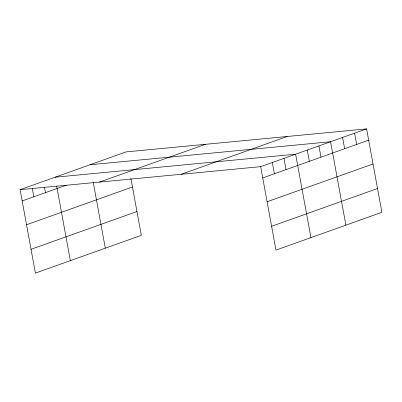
<?xml version="1.0" encoding="UTF-8"?>
<svg xmlns="http://www.w3.org/2000/svg" width="402" height="402" viewBox="0 0 402 402"><rect width="100%" height="100%" fill="white"/><g stroke="black" fill="none" stroke-linecap="round" stroke-linejoin="round"><path stroke-width="0.6" d="M130.891 178.448L141.333 235.336L35.411 273.099L20.1 189.679L126.022 151.916L366.589 128.901L381.9 212.321L275.978 250.084L260.667 166.664L366.589 128.901M22.17 200.95L66.446 185.166M99.49 182.086L205.407 144.318M26.537 224.758L132.459 186.995M181.282 174.257L287.204 136.494M31.039 249.29L136.961 211.527M262.737 177.935L368.659 140.167M267.109 201.744L373.026 163.981M271.611 226.276L377.528 188.508M90.008 164.755L330.575 141.74L345.886 225.16M55.054 177.217L295.621 154.202L310.932 237.622M20.1 189.679L260.667 166.664M354.584 133.178L356.654 144.449M342.579 137.459L344.65 148.73M318.927 145.891L320.992 157.162M307.274 150.047L309.344 161.318M283.973 158.353L286.038 169.624M272.32 162.508L274.39 173.78M93.199 182.131L105.319 248.175M56.687 186.116L70.365 260.637M44.491 187.302L45.471 192.643M32.296 188.493L33.818 196.794"/></g></svg>
